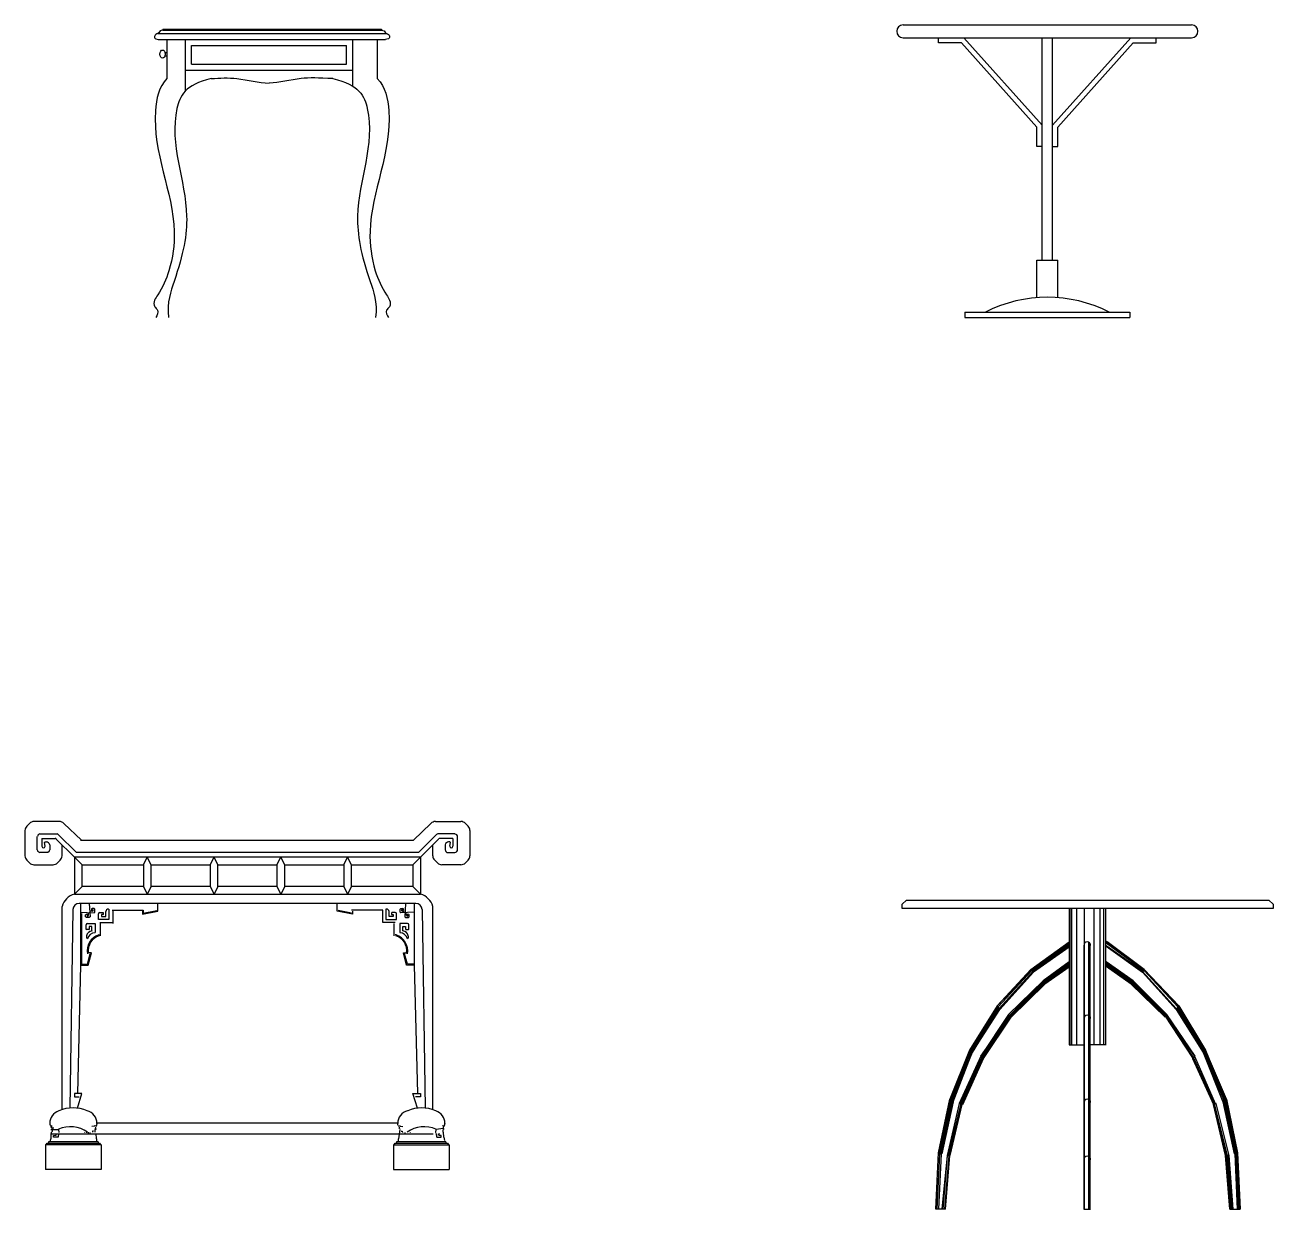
# Model space of a CAD drawing. Header units: inches. Extents: x 10 to 52.5, y 12.2 to 37.
# Drawn here: x 18.271 to 21.3, y 25.541 to 28.416 of the extents above; entities that cross this region are included whole.
import ezdxf

# ---------------------------------------------------------------- set-up
doc = ezdxf.new("R2010")
doc.units = ezdxf.units.IN
doc.header["$MEASUREMENT"] = 0
doc.layers.add('02', color=2, linetype='Continuous')
doc.layers.add('4', color=4, linetype='Continuous')

msp = doc.modelspace()

# ---------------------------------------------------------------- linework, layer by layer
at = {"layer": '02'}
for p, q in [((18.5937, 28.3952), (19.148, 28.3952)), ((18.6055, 28.4026), (19.1362, 28.4026)), ((20.5497, 28.3847), (20.7399, 28.1725)), ((20.9553, 28.3847), (20.7651, 28.1725)), ((18.6603, 28.255), (18.6603, 28.3806)), ((18.6753, 28.3656), (19.0514, 28.3656)), ((18.6753, 28.3206), (18.6753, 28.3656)), ((19.0514, 28.3206), (19.0514, 28.3656)), ((19.0664, 28.2672), (19.0664, 28.3806)), ((18.6106, 28.3489), (18.6155, 28.3489)), ((18.6106, 28.3407), (18.6155, 28.3407)), ((18.6603, 28.3056), (19.0664, 28.3056)), ((18.6753, 28.3206), (19.0514, 28.3206)), ((18.2821, 26.4771), (18.2755, 26.4705)), ((18.3546, 26.4816), (18.2929, 26.4816)), ((18.4081, 26.4366), (18.3655, 26.4771)), ((19.2139, 26.4366), (19.2565, 26.4771)), ((19.2674, 26.4816), (19.3291, 26.4816)), ((19.34, 26.4771), (19.3465, 26.4705)), ((18.271, 26.4597), (18.271, 26.3985)), ((18.3027, 26.4491), (18.3035, 26.4499)), ((18.3075, 26.4516), (18.3491, 26.4516)), ((18.3518, 26.4505), (18.3957, 26.4066)), ((19.2702, 26.4505), (19.2263, 26.4066)), ((19.3145, 26.4516), (19.2729, 26.4516)), ((19.3194, 26.4491), (19.3185, 26.4499)), ((19.351, 26.4597), (19.351, 26.3985)), ((18.301, 26.4131), (18.301, 26.4451)), ((18.3123, 26.4403), (18.3123, 26.4216)), ((18.3123, 26.4403), (18.3445, 26.4403)), ((18.3198, 26.4216), (18.3184, 26.4306)), ((18.3199, 26.4321), (18.323, 26.4321)), ((18.331, 26.4253), (18.331, 26.4131)), ((18.3471, 26.4392), (18.391, 26.3953)), ((18.361, 26.3985), (18.361, 26.4253)), ((18.406, 26.4366), (18.406, 26.4366)), ((18.406, 26.4366), (19.2139, 26.4366)), ((19.2749, 26.4392), (19.231, 26.3953)), ((19.261, 26.3985), (19.261, 26.4253)), ((19.3098, 26.4403), (19.2776, 26.4403)), ((19.291, 26.4253), (19.291, 26.4131)), ((19.3021, 26.4321), (19.2991, 26.4321)), ((19.3023, 26.4216), (19.3036, 26.4306)), ((19.3098, 26.4403), (19.3098, 26.4216)), ((19.321, 26.4131), (19.321, 26.4451)), ((18.2755, 26.3876), (18.2821, 26.3811)), ((18.3035, 26.4082), (18.3027, 26.4091)), ((18.3268, 26.4066), (18.3075, 26.4066)), ((18.3294, 26.4091), (18.3268, 26.4066)), ((18.35, 26.3811), (18.3565, 26.3876)), ((18.391, 26.3953), (18.391, 26.3053)), ((18.4098, 26.3766), (18.391, 26.3953)), ((19.231, 26.3953), (18.391, 26.3953)), ((19.2263, 26.4066), (18.3957, 26.4066)), ((18.5586, 26.3766), (18.568, 26.3953)), ((18.5774, 26.3766), (18.568, 26.3953)), ((18.7206, 26.3766), (18.73, 26.3953)), ((18.7394, 26.3766), (18.73, 26.3953)), ((18.8826, 26.3766), (18.892, 26.3953)), ((18.9014, 26.3766), (18.892, 26.3953)), ((19.0446, 26.3766), (19.054, 26.3953)), ((19.0634, 26.3766), (19.054, 26.3953)), ((19.2123, 26.3766), (19.231, 26.3953)), ((19.231, 26.3953), (19.231, 26.3053)), ((19.2721, 26.3811), (19.2655, 26.3876)), ((19.2927, 26.4091), (19.2952, 26.4066)), ((19.2952, 26.4066), (19.3145, 26.4066)), ((19.3185, 26.4082), (19.3194, 26.4091)), ((19.3465, 26.3876), (19.34, 26.3811)), ((18.2929, 26.3766), (18.3391, 26.3766)), ((18.4098, 26.3241), (18.4098, 26.3766)), ((18.4098, 26.3766), (18.5586, 26.3766)), ((18.5586, 26.3766), (18.5586, 26.3241)), ((18.5774, 26.3241), (18.5774, 26.3766)), ((18.5774, 26.3766), (18.7206, 26.3766)), ((18.7206, 26.3766), (18.7206, 26.3241)), ((18.7394, 26.3241), (18.7394, 26.3766)), ((18.7394, 26.3766), (18.8826, 26.3766)), ((18.8826, 26.3766), (18.8826, 26.3241)), ((18.9014, 26.3241), (18.9014, 26.3766)), ((18.9014, 26.3766), (19.0446, 26.3766)), ((19.0446, 26.3766), (19.0446, 26.3241)), ((19.0634, 26.3241), (19.0634, 26.3766)), ((19.0634, 26.3766), (19.2123, 26.3766)), ((19.2123, 26.3766), (19.2123, 26.3241)), ((19.3291, 26.3766), (19.2829, 26.3766)), ((18.4098, 26.3241), (18.391, 26.3053)), ((18.391, 26.3053), (19.231, 26.3053)), ((18.5586, 26.3241), (18.4098, 26.3241)), ((18.5586, 26.3241), (18.568, 26.3053)), ((18.5774, 26.3241), (18.568, 26.3053)), ((18.7206, 26.3241), (18.5774, 26.3241)), ((18.7206, 26.3241), (18.73, 26.3053)), ((18.7394, 26.3241), (18.73, 26.3053)), ((18.8826, 26.3241), (18.7394, 26.3241)), ((18.8826, 26.3241), (18.892, 26.3053)), ((18.9014, 26.3241), (18.892, 26.3053)), ((19.0446, 26.3241), (18.9014, 26.3241)), ((19.0446, 26.3241), (19.054, 26.3053)), ((19.0634, 26.3241), (19.054, 26.3053)), ((19.2123, 26.3241), (19.0634, 26.3241)), ((19.2123, 26.3241), (19.231, 26.3053)), ((18.3611, 25.782), (18.361, 26.2753)), ((18.3873, 26.2683), (18.3796, 25.7861)), ((19.2198, 26.2828), (18.4023, 26.2828)), ((18.406, 26.2828), (18.406, 26.1328)), ((18.427, 26.2828), (18.429, 26.2503)), ((18.4323, 26.2675), (18.4324, 26.2667)), ((18.4386, 26.2707), (18.434, 26.2707)), ((18.4347, 26.2664), (18.4351, 26.2666)), ((18.4405, 26.2687), (18.4386, 26.2707)), ((18.4405, 26.2618), (18.4405, 26.2687)), ((18.4735, 26.2692), (18.4747, 26.2692)), ((18.4747, 26.2692), (18.4747, 26.2438)), ((18.4825, 26.2663), (18.5582, 26.2663)), ((18.4847, 26.2341), (18.4847, 26.2641)), ((18.556, 26.2566), (18.5935, 26.2641)), ((18.556, 26.2641), (18.556, 26.2566)), ((18.5582, 26.2663), (18.5582, 26.2593)), ((18.5582, 26.2593), (18.5912, 26.2659)), ((18.5935, 26.2641), (18.5935, 26.2828)), ((19.0285, 26.2641), (19.0285, 26.2828)), ((19.066, 26.2566), (19.0285, 26.2641)), ((19.0638, 26.2593), (19.0308, 26.2659)), ((19.1395, 26.2663), (19.0638, 26.2663)), ((19.066, 26.2641), (19.066, 26.2566)), ((19.1395, 26.2363), (19.1395, 26.2663)), ((19.1473, 26.2692), (19.1473, 26.2438)), ((19.1485, 26.2692), (19.1473, 26.2692)), ((19.1815, 26.2687), (19.1835, 26.2707)), ((19.1815, 26.2618), (19.1815, 26.2687)), ((19.1835, 26.2707), (19.188, 26.2707)), ((19.1873, 26.2664), (19.1869, 26.2666)), ((19.1897, 26.2675), (19.1896, 26.2667)), ((19.195, 26.2828), (19.193, 26.2503)), ((19.216, 26.2828), (19.216, 26.1328)), ((19.2347, 26.2683), (19.2425, 25.7861)), ((19.261, 25.782), (19.261, 26.2753)), ((20.8052, 26.2708), (20.8052, 25.9395)), ((20.8073, 26.2708), (20.8073, 25.9395)), ((20.8115, 26.2708), (20.8115, 25.9395)), ((20.8236, 26.2708), (20.8236, 25.9395)), ((20.8421, 26.2708), (20.8421, 25.5408)), ((20.865, 26.2708), (20.865, 25.9395)), ((20.88, 26.2708), (20.88, 25.9395)), ((20.8891, 26.2708), (20.8891, 25.9395)), ((20.8933, 26.2708), (20.8933, 25.9395)), ((18.406, 26.2618), (18.4386, 26.2599)), ((18.4082, 26.2581), (18.4082, 26.1351)), ((18.4182, 26.2503), (18.4182, 26.2548)), ((18.4201, 26.2483), (18.4182, 26.2503)), ((18.427, 26.2483), (18.4201, 26.2483)), ((18.4214, 26.2565), (18.4221, 26.2564)), ((18.4225, 26.2541), (18.4222, 26.2537)), ((18.4226, 26.2341), (18.4412, 26.2341)), ((18.4252, 26.2539), (18.4252, 26.2581)), ((18.427, 26.2618), (18.429, 26.2599)), ((18.429, 26.2503), (18.427, 26.2483)), ((18.4349, 26.2636), (18.4307, 26.2636)), ((18.4386, 26.2599), (18.4405, 26.2618)), ((18.4412, 26.2341), (18.4412, 26.2118)), ((18.4495, 26.2438), (18.4495, 26.2576)), ((18.4747, 26.2438), (18.4495, 26.2438)), ((18.4525, 26.2363), (18.4825, 26.2363)), ((18.4526, 26.2607), (18.4605, 26.2607)), ((18.4547, 26.2041), (18.4547, 26.2341)), ((18.457, 26.2555), (18.457, 26.2513)), ((18.4605, 26.2555), (18.457, 26.2555)), ((18.457, 26.2513), (18.4672, 26.2513)), ((18.4672, 26.2513), (18.4672, 26.2629)), ((19.1695, 26.2363), (19.1395, 26.2363)), ((19.1473, 26.2438), (19.1725, 26.2438)), ((19.1548, 26.2513), (19.1548, 26.2629)), ((19.165, 26.2513), (19.1548, 26.2513)), ((19.1694, 26.2607), (19.1616, 26.2607)), ((19.1616, 26.2555), (19.165, 26.2555)), ((19.165, 26.2555), (19.165, 26.2513)), ((19.1673, 26.2041), (19.1673, 26.2341)), ((19.1725, 26.2438), (19.1725, 26.2576)), ((19.1808, 26.2341), (19.1808, 26.2118)), ((19.1994, 26.2341), (19.1808, 26.2341)), ((19.1835, 26.2599), (19.1815, 26.2618)), ((19.216, 26.2618), (19.1835, 26.2599)), ((19.1871, 26.2636), (19.1913, 26.2636)), ((19.195, 26.2618), (19.193, 26.2599)), ((19.193, 26.2503), (19.195, 26.2483)), ((19.195, 26.2483), (19.2019, 26.2483)), ((19.1968, 26.2539), (19.1968, 26.2581)), ((19.1996, 26.2541), (19.1998, 26.2537)), ((19.2006, 26.2565), (19.1999, 26.2564)), ((19.2019, 26.2483), (19.2039, 26.2503)), ((19.2039, 26.2503), (19.2039, 26.2548)), ((18.4195, 26.2203), (18.4195, 26.231)), ((18.4257, 26.2191), (18.4207, 26.2191)), ((18.427, 26.2266), (18.427, 26.2203)), ((18.4337, 26.2266), (18.427, 26.2266)), ((18.4337, 26.2164), (18.4337, 26.2266)), ((18.4501, 26.2063), (18.4525, 26.2063)), ((19.1719, 26.2063), (19.1695, 26.2063)), ((19.1883, 26.2266), (19.195, 26.2266)), ((19.1883, 26.2164), (19.1883, 26.2266)), ((19.195, 26.2266), (19.195, 26.2203)), ((19.1963, 26.2191), (19.2013, 26.2191)), ((19.2025, 26.2203), (19.2025, 26.231)), ((20.7128, 26.1221), (20.8052, 26.1892)), ((20.8052, 26.1871), (20.7149, 26.1221)), ((20.8052, 26.185), (20.7149, 26.12)), ((20.8052, 26.1808), (20.717, 26.1179)), ((20.8052, 26.1787), (20.717, 26.1179)), ((20.8052, 26.1766), (20.7191, 26.1158)), ((20.8052, 26.1892), (20.8052, 26.1892)), ((20.8052, 26.185), (20.8052, 26.185)), ((20.8408, 26.1808), (20.8408, 25.5408)), ((20.853, 25.5408), (20.853, 26.1883)), ((20.8564, 25.5408), (20.8564, 26.1852)), ((20.8954, 26.1908), (20.9877, 26.1221)), ((20.9877, 26.1221), (20.8954, 26.1886)), ((20.9856, 26.12), (20.8954, 26.1866)), ((20.8954, 26.1808), (20.9856, 26.1179)), ((20.8954, 26.1787), (20.9835, 26.1158)), ((20.9835, 26.1179), (20.8954, 26.1787)), ((20.8954, 26.1787), (20.8954, 26.1787)), ((20.9877, 26.1221), (20.8975, 26.1892)), ((20.8975, 26.1892), (20.8975, 26.1892)), ((20.9877, 26.12), (20.8975, 26.1871)), ((20.8975, 26.1871), (20.9877, 26.1221)), ((18.4229, 26.1351), (18.4295, 26.1606)), ((18.4322, 26.1628), (18.4247, 26.1628)), ((18.4247, 26.1328), (18.4322, 26.1628)), ((19.1898, 26.1628), (19.1973, 26.1628)), ((19.1973, 26.1328), (19.1898, 26.1628)), ((19.1991, 26.1351), (19.1925, 26.1606)), ((18.406, 26.1328), (18.3983, 25.8216)), ((18.406, 26.1328), (18.4247, 26.1328)), ((18.4082, 26.1351), (18.4229, 26.1351)), ((19.216, 26.1328), (19.1973, 26.1328)), ((19.2138, 26.1351), (19.1991, 26.1351)), ((19.216, 26.1328), (19.2237, 25.8216)), ((20.7149, 26.1221), (20.631, 26.0339)), ((20.631, 26.0339), (20.7128, 26.1221)), ((20.7149, 26.12), (20.6331, 26.0318)), ((20.717, 26.1179), (20.6352, 26.0276)), ((20.6373, 26.0255), (20.7191, 26.1158)), ((20.7128, 26.1221), (20.7128, 26.1221)), ((20.7149, 26.1221), (20.7128, 26.1221)), ((20.7149, 26.12), (20.7149, 26.1221)), ((20.717, 26.1179), (20.7149, 26.12)), ((20.717, 26.1179), (20.717, 26.1179)), ((20.717, 26.1179), (20.7191, 26.1158)), ((20.8052, 26.1409), (20.7422, 26.0948)), ((20.8052, 26.1388), (20.7422, 26.0948)), ((20.8052, 26.1346), (20.7443, 26.0927)), ((20.8052, 26.1325), (20.7443, 26.0927)), ((20.8052, 26.1305), (20.7464, 26.0906)), ((20.8052, 26.1284), (20.7464, 26.0864)), ((20.8052, 26.1305), (20.8052, 26.1305)), ((20.9604, 26.0948), (20.8954, 26.1409)), ((20.9583, 26.0948), (20.8954, 26.1388)), ((20.9583, 26.0927), (20.8954, 26.1346)), ((20.8954, 26.1346), (20.8954, 26.1346)), ((20.8975, 26.1325), (20.8954, 26.1346)), ((20.9562, 26.0906), (20.8954, 26.1319)), ((20.9562, 26.0864), (20.8954, 26.1299)), ((20.9562, 26.0906), (20.8975, 26.1325)), ((20.9583, 26.0927), (20.8975, 26.1325)), ((20.9562, 26.0864), (20.8975, 26.1305)), ((20.9562, 26.0864), (20.8975, 26.1284)), ((20.9835, 26.1179), (21.0654, 26.0276)), ((20.9856, 26.1179), (20.9835, 26.1179)), ((20.9835, 26.1158), (21.0654, 26.0255)), ((20.9856, 26.12), (20.9856, 26.1179)), ((20.9877, 26.12), (20.9856, 26.12)), ((20.9877, 26.1221), (21.0696, 26.0339)), ((20.9877, 26.1221), (21.0717, 26.0339)), ((20.9877, 26.1221), (20.9877, 26.12)), ((20.9877, 26.1221), (20.9877, 26.1221)), ((20.9877, 26.12), (21.0696, 26.0318)), ((20.6583, 26.0129), (20.7422, 26.0948)), ((20.7422, 26.0948), (20.6604, 26.0108)), ((20.6604, 26.0108), (20.7443, 26.0927)), ((20.7443, 26.0927), (20.6625, 26.0087)), ((20.6625, 26.0087), (20.7443, 26.0906)), ((20.7464, 26.0906), (20.6646, 26.0087)), ((20.6646, 26.0066), (20.7464, 26.0864)), ((20.7422, 26.0948), (20.7422, 26.0948)), ((20.7443, 26.0927), (20.7422, 26.0948)), ((20.7443, 26.0927), (20.7443, 26.0927)), ((20.7443, 26.0906), (20.7443, 26.0927)), ((20.7464, 26.0906), (20.7443, 26.0906)), ((20.7464, 26.0864), (20.7464, 26.0906)), ((20.7464, 26.0864), (20.7464, 26.0864)), ((20.9583, 26.0948), (20.9562, 26.0864)), ((20.9562, 26.0906), (20.9583, 26.0927)), ((20.9562, 26.0906), (21.0381, 26.0087)), ((20.9562, 26.0906), (20.9562, 26.0906)), ((21.0381, 26.0066), (20.9562, 26.0864)), ((20.9562, 26.0864), (20.9562, 26.0864)), ((20.9583, 26.0948), (21.0423, 26.0108)), ((20.9604, 26.0948), (20.9583, 26.0948)), ((20.9583, 26.0927), (21.0402, 26.0087)), ((21.0423, 26.0129), (20.9604, 26.0948)), ((20.631, 26.0339), (20.5638, 25.9269)), ((20.631, 26.0339), (20.5659, 25.9269)), ((20.6331, 26.0318), (20.5659, 25.9248)), ((20.6331, 26.0318), (20.568, 25.9248)), ((20.568, 25.9248), (20.6352, 26.0276)), ((20.6352, 26.0276), (20.5701, 25.9206)), ((20.5701, 25.9206), (20.6373, 26.0255)), ((20.6331, 26.0318), (20.631, 26.0339)), ((20.631, 26.0339), (20.631, 26.0339)), ((20.6331, 26.0318), (20.6331, 26.0318)), ((20.6352, 26.0276), (20.6331, 26.0318)), ((20.6352, 26.0276), (20.6352, 26.0276)), ((20.6373, 26.0255), (20.6352, 26.0276)), ((21.0654, 26.0276), (21.1325, 25.9206)), ((21.0654, 26.0276), (21.0654, 26.0255)), ((21.0675, 26.0276), (21.0654, 26.0276)), ((21.0654, 26.0255), (21.1304, 25.9206)), ((21.0696, 26.0339), (21.0675, 26.0276)), ((21.0696, 26.0318), (21.0675, 26.0318)), ((21.0675, 26.0276), (21.1325, 25.9248)), ((21.0696, 26.0339), (21.1367, 25.9269)), ((21.0696, 26.0339), (21.0696, 26.0339)), ((21.0717, 26.0339), (21.0696, 26.0339)), ((21.0696, 26.0318), (21.1367, 25.9248)), ((21.0717, 26.0339), (21.1367, 25.9269)), ((21.0717, 26.0339), (21.0717, 26.0339)), ((20.6583, 26.0129), (20.5911, 25.9122)), ((20.5911, 25.9122), (20.6604, 26.0108)), ((20.6604, 26.0108), (20.5932, 25.9122)), ((20.6625, 26.0087), (20.5932, 25.908)), ((20.6625, 26.0087), (20.5953, 25.908)), ((20.5953, 25.908), (20.6646, 26.0087)), ((20.5974, 25.9059), (20.6646, 26.0066)), ((20.6604, 26.0108), (20.6583, 26.0129)), ((20.6604, 26.0108), (20.6604, 26.0108)), ((20.6625, 26.0087), (20.6604, 26.0108)), ((20.6625, 26.0087), (20.6625, 26.0087)), ((20.6646, 26.0087), (20.6625, 26.0087)), ((20.6646, 26.0066), (20.6646, 26.0087)), ((20.6646, 26.0066), (20.6646, 26.0066)), ((21.0381, 26.0087), (21.1052, 25.908)), ((21.0381, 26.0087), (21.1073, 25.908)), ((21.0381, 26.0087), (21.0381, 26.0066)), ((21.0381, 26.0087), (21.0381, 26.0087)), ((21.0381, 26.0066), (21.0381, 26.0066)), ((21.0402, 26.0108), (21.1094, 25.9122)), ((21.0423, 26.0108), (21.0402, 26.0108)), ((21.0402, 26.0087), (21.1073, 25.908)), ((21.1115, 25.9122), (21.0423, 26.0129)), ((21.0423, 26.0129), (21.0423, 26.0108)), ((21.0423, 26.0108), (21.1094, 25.9122)), ((20.8052, 25.9395), (20.8408, 25.9395)), ((20.8954, 25.9395), (20.8576, 25.9395)), ((20.5638, 25.9269), (20.5156, 25.8073)), ((20.5659, 25.9269), (20.5177, 25.8052)), ((20.5177, 25.8052), (20.5659, 25.9248)), ((20.5198, 25.8052), (20.568, 25.9248)), ((20.5701, 25.9206), (20.5219, 25.8052)), ((20.524, 25.801), (20.5701, 25.9206)), ((20.5911, 25.9122), (20.5387, 25.7968)), ((20.5911, 25.9122), (20.5408, 25.7968)), ((20.5429, 25.7968), (20.5932, 25.908)), ((20.5449, 25.7947), (20.5953, 25.908)), ((20.547, 25.7947), (20.5974, 25.9059)), ((20.5638, 25.9269), (20.5638, 25.9269)), ((20.5659, 25.9248), (20.5659, 25.9269)), ((20.568, 25.9248), (20.5659, 25.9248)), ((20.5701, 25.9206), (20.568, 25.9248)), ((20.568, 25.9248), (20.568, 25.9248)), ((20.5701, 25.9206), (20.5701, 25.9206)), ((20.5932, 25.9122), (20.5911, 25.9122)), ((20.5911, 25.9122), (20.5911, 25.9122)), ((20.5932, 25.908), (20.5932, 25.9122)), ((20.5953, 25.908), (20.5932, 25.908)), ((20.5953, 25.908), (20.5953, 25.908)), ((20.5974, 25.9059), (20.5953, 25.908)), ((20.5974, 25.9059), (20.5974, 25.9059)), ((21.1052, 25.908), (21.1052, 25.9059)), ((21.1073, 25.908), (21.1052, 25.908)), ((21.1052, 25.9059), (21.1556, 25.7947)), ((21.1052, 25.9059), (21.1052, 25.9059)), ((21.1094, 25.9122), (21.1073, 25.908)), ((21.1073, 25.908), (21.1577, 25.7947)), ((21.1073, 25.908), (21.1577, 25.7968)), ((21.1073, 25.908), (21.1073, 25.908)), ((21.1094, 25.9122), (21.1598, 25.7968)), ((21.1094, 25.9122), (21.1094, 25.9122)), ((21.1115, 25.9122), (21.1094, 25.9122)), ((21.1304, 25.9206), (21.1787, 25.801)), ((21.1325, 25.9206), (21.1304, 25.9206)), ((21.1325, 25.9248), (21.1808, 25.8052)), ((21.1367, 25.9248), (21.1325, 25.9248)), ((21.1325, 25.9248), (21.1325, 25.9206)), ((21.1325, 25.9206), (21.1808, 25.8052)), ((21.1346, 25.9248), (21.1829, 25.8052)), ((21.1871, 25.8073), (21.1367, 25.9269)), ((21.1367, 25.9269), (21.185, 25.8052)), ((21.1367, 25.9269), (21.185, 25.8073)), ((21.1367, 25.9269), (21.1367, 25.9248)), ((21.1367, 25.9269), (21.1367, 25.9269)), ((21.1367, 25.9248), (21.1829, 25.8052)), ((18.3912, 25.8216), (18.3912, 25.8133)), ((18.4094, 25.8216), (18.3912, 25.8216)), ((18.3912, 25.8133), (18.4027, 25.8133)), ((18.3986, 25.7858), (18.4094, 25.8216)), ((19.2127, 25.8216), (19.2308, 25.8216)), ((19.2235, 25.7858), (19.2127, 25.8216)), ((19.2308, 25.8133), (19.2193, 25.8133)), ((19.2308, 25.8216), (19.2308, 25.8133)), ((20.4883, 25.6772), (20.5156, 25.8073)), ((20.4883, 25.6772), (20.5177, 25.8052)), ((20.5177, 25.8052), (20.4904, 25.6751)), ((20.4904, 25.6751), (20.5198, 25.8052)), ((20.5198, 25.8052), (20.4925, 25.6751)), ((20.5219, 25.8052), (20.4946, 25.6751)), ((20.524, 25.801), (20.4967, 25.6751)), ((20.5387, 25.7968), (20.5093, 25.6709)), ((20.5429, 25.7968), (20.5114, 25.6709)), ((20.5429, 25.7968), (20.5135, 25.6709)), ((20.5135, 25.6709), (20.5449, 25.7947)), ((20.5156, 25.8073), (20.5156, 25.8073)), ((20.5177, 25.8052), (20.5156, 25.8073)), ((20.5449, 25.7947), (20.5156, 25.6709)), ((20.5177, 25.8052), (20.5177, 25.8052)), ((20.5219, 25.8052), (20.5177, 25.8052)), ((20.524, 25.801), (20.5219, 25.8052)), ((20.547, 25.7947), (20.5387, 25.7968)), ((20.5449, 25.7947), (20.5429, 25.7968)), ((20.5449, 25.7947), (20.5449, 25.7947)), ((20.547, 25.7947), (20.547, 25.7947)), ((21.1619, 25.7968), (21.1556, 25.7947)), ((21.185, 25.6709), (21.1556, 25.7947)), ((21.1556, 25.7947), (21.1871, 25.6709)), ((21.1556, 25.7947), (21.1556, 25.7947)), ((21.1577, 25.7968), (21.1892, 25.6709)), ((21.1577, 25.7968), (21.1577, 25.7947)), ((21.1598, 25.7968), (21.1598, 25.7968)), ((21.1934, 25.6709), (21.1619, 25.7968)), ((21.1808, 25.8052), (21.1787, 25.801)), ((21.1787, 25.801), (21.206, 25.6751)), ((21.1871, 25.8073), (21.1808, 25.8052)), ((21.1808, 25.8052), (21.2102, 25.6751)), ((21.1808, 25.8052), (21.2081, 25.6751)), ((21.1808, 25.8052), (21.1808, 25.8052)), ((21.1829, 25.8052), (21.2102, 25.6751)), ((21.1829, 25.8052), (21.2123, 25.6751)), ((21.185, 25.8073), (21.2144, 25.6772)), ((21.185, 25.8073), (21.185, 25.8052)), ((21.185, 25.8073), (21.185, 25.8073)), ((21.185, 25.8052), (21.2123, 25.6772)), ((21.1871, 25.8073), (21.2144, 25.6772)), ((19.1756, 25.7491), (18.4458, 25.7491)), ((18.3311, 25.7488), (18.3311, 25.745)), ((18.3311, 25.745), (18.3327, 25.7442)), ((18.3327, 25.7442), (18.3327, 25.7434)), ((18.3327, 25.7434), (18.3334, 25.7434)), ((18.3334, 25.7434), (18.3342, 25.7396)), ((18.3342, 25.7244), (18.3334, 25.7115)), ((18.3342, 25.7396), (18.3371, 25.7396)), ((18.3342, 25.7336), (18.3528, 25.7343)), ((18.3342, 25.7237), (19.2616, 25.7237)), ((18.3349, 25.7427), (18.3372, 25.7427)), ((18.3349, 25.7275), (18.3349, 25.7244)), ((18.3357, 25.7389), (18.3357, 25.7366)), ((18.3394, 25.7388), (18.3365, 25.7275)), ((18.3401, 25.7194), (18.3468, 25.7202)), ((18.3401, 25.7149), (18.3401, 25.7194)), ((18.3446, 25.7231), (18.3446, 25.7239)), ((18.3461, 25.7194), (18.3461, 25.7202)), ((18.3468, 25.7202), (18.3468, 25.7231)), ((18.3521, 25.7246), (18.3513, 25.7157)), ((18.3521, 25.7202), (18.3513, 25.7202)), ((18.3528, 25.7343), (18.3535, 25.7269)), ((18.3528, 25.7328), (18.3535, 25.7328)), ((18.4155, 25.7276), (18.4155, 25.7269)), ((18.42, 25.7276), (18.42, 25.7261)), ((18.4252, 25.7254), (18.4252, 25.7276)), ((18.4282, 25.7269), (18.4282, 25.7254)), ((18.4397, 25.7419), (18.4336, 25.7412)), ((18.4349, 25.7299), (18.4349, 25.7276)), ((18.4372, 25.7299), (18.4349, 25.7299)), ((18.4389, 25.7419), (18.4389, 25.7412)), ((18.442, 25.7427), (18.4397, 25.7427)), ((18.4427, 25.7336), (18.4405, 25.7336)), ((18.4405, 25.7336), (18.4405, 25.7275)), ((18.442, 25.7396), (18.4412, 25.7366)), ((18.4427, 25.7366), (18.4427, 25.7336)), ((18.4427, 25.7244), (18.4435, 25.7115)), ((18.4458, 25.7488), (18.4435, 25.7412)), ((18.4443, 25.7434), (18.4435, 25.7434)), ((19.1756, 25.7488), (19.1756, 25.745)), ((19.1756, 25.745), (19.1764, 25.745)), ((19.1779, 25.7434), (19.1779, 25.7412)), ((19.1809, 25.7336), (19.1779, 25.7115)), ((19.1802, 25.7366), (19.1787, 25.7366)), ((19.1794, 25.7427), (19.1817, 25.7427)), ((19.1794, 25.7396), (19.1802, 25.7366)), ((19.1812, 25.7328), (19.1812, 25.7314)), ((19.1817, 25.7427), (19.1817, 25.7419)), ((19.1817, 25.7419), (19.1878, 25.7412)), ((19.1842, 25.7299), (19.1864, 25.7299)), ((19.1864, 25.7299), (19.1872, 25.7269)), ((19.1932, 25.7269), (19.1932, 25.7254)), ((19.2059, 25.7276), (19.2059, 25.7269)), ((19.2686, 25.7343), (19.2678, 25.7269)), ((19.2686, 25.7328), (19.2678, 25.7328)), ((19.2678, 25.7269), (19.2686, 25.7269)), ((19.2872, 25.7366), (19.2686, 25.7343)), ((19.2693, 25.7246), (19.2701, 25.7157)), ((19.2693, 25.7202), (19.2701, 25.7202)), ((19.2746, 25.7231), (19.2768, 25.7231)), ((19.2746, 25.7202), (19.2746, 25.7231)), ((19.2813, 25.7194), (19.2753, 25.7194)), ((19.2768, 25.7231), (19.2768, 25.7239)), ((19.2813, 25.7149), (19.2813, 25.7194)), ((19.2864, 25.7427), (19.2842, 25.7427)), ((19.2857, 25.7389), (19.2849, 25.7275)), ((19.2849, 25.7275), (19.2864, 25.7275)), ((19.2872, 25.7412), (19.2864, 25.7389)), ((19.2864, 25.7275), (19.2872, 25.7153)), ((19.2872, 25.7366), (19.2872, 25.7336)), ((19.2903, 25.7488), (19.288, 25.7412)), ((19.2887, 25.7434), (19.288, 25.7434)), ((19.2903, 25.745), (19.2887, 25.7442)), ((18.456, 25.6966), (18.321, 25.6966)), ((18.321, 25.6966), (18.321, 25.6366)), ((18.4522, 25.7003), (18.3247, 25.7003)), ((18.4485, 25.7041), (18.3285, 25.7041)), ((18.3285, 25.7041), (18.3285, 25.7003)), ((18.3319, 25.7085), (18.3322, 25.7041)), ((18.3327, 25.7085), (18.3319, 25.7085)), ((18.3327, 25.7115), (18.3327, 25.7085)), ((18.3342, 25.7153), (18.3334, 25.7153)), ((18.3513, 25.7157), (18.3401, 25.7149)), ((18.3506, 25.7157), (18.3506, 25.7149)), ((18.4427, 25.7153), (18.4435, 25.7153)), ((18.4435, 25.7115), (18.4443, 25.7115)), ((18.4443, 25.7115), (18.4447, 25.7041)), ((18.4485, 25.7041), (18.4485, 25.7003)), ((18.456, 25.6966), (18.456, 25.6366)), ((19.1654, 25.6966), (19.1654, 25.6366)), ((19.1654, 25.6966), (19.3004, 25.6966)), ((19.2967, 25.7003), (19.1692, 25.7003)), ((19.1729, 25.7041), (19.1729, 25.7003)), ((19.2929, 25.7041), (19.1729, 25.7041)), ((19.1771, 25.7085), (19.1764, 25.7085)), ((19.1771, 25.7115), (19.1767, 25.7041)), ((19.1787, 25.7153), (19.1779, 25.7153)), ((19.2708, 25.7157), (19.2708, 25.7149)), ((19.2708, 25.7149), (19.2813, 25.7149)), ((19.2872, 25.7153), (19.288, 25.7153)), ((19.288, 25.7153), (19.2895, 25.707)), ((19.2887, 25.7085), (19.2895, 25.7085)), ((19.2929, 25.7041), (19.2929, 25.7003)), ((19.3004, 25.6966), (19.3004, 25.6366)), ((20.482, 25.5408), (20.4883, 25.6772)), ((20.4904, 25.6751), (20.4841, 25.5408)), ((20.4883, 25.6772), (20.4904, 25.6751)), ((20.4946, 25.6751), (20.4883, 25.5408)), ((20.4904, 25.6751), (20.4967, 25.6751)), ((20.4904, 25.6751), (20.4904, 25.6751)), ((20.5093, 25.6709), (20.4967, 25.5408)), ((20.5093, 25.6709), (20.4988, 25.5408)), ((20.5135, 25.6709), (20.503, 25.5408)), ((20.5051, 25.5408), (20.5156, 25.6709)), ((20.5093, 25.6709), (20.5093, 25.6709)), ((20.5093, 25.6709), (20.5156, 25.6709)), ((20.5135, 25.6709), (20.5135, 25.6709)), ((21.1955, 25.5408), (21.185, 25.6709)), ((21.1934, 25.6709), (21.185, 25.6709)), ((21.185, 25.6709), (21.185, 25.6709)), ((21.1976, 25.5408), (21.1871, 25.6709)), ((21.1871, 25.6709), (21.1871, 25.6709)), ((21.1892, 25.6709), (21.1997, 25.5408)), ((21.1913, 25.6709), (21.2018, 25.5408)), ((21.1913, 25.6709), (21.1913, 25.6709)), ((21.2039, 25.5408), (21.1934, 25.6709)), ((21.2123, 25.6751), (21.206, 25.6751)), ((21.2144, 25.5408), (21.2081, 25.6751)), ((21.2102, 25.6751), (21.2165, 25.5408)), ((21.2102, 25.6751), (21.2102, 25.6751)), ((21.2123, 25.6772), (21.2186, 25.5408)), ((21.2123, 25.6772), (21.2123, 25.6751)), ((21.2144, 25.6772), (21.2207, 25.5408)), ((21.2144, 25.6772), (21.2144, 25.6772)), ((18.456, 25.6366), (18.321, 25.6366)), ((19.1654, 25.6366), (19.3004, 25.6366)), ((20.5051, 25.5408), (20.482, 25.5408)), ((20.4841, 25.5408), (20.4841, 25.5408)), ((20.4883, 25.5408), (20.4883, 25.5408)), ((20.4967, 25.5408), (20.4967, 25.5408)), ((20.503, 25.5408), (20.503, 25.5408)), ((20.8408, 25.5408), (20.8576, 25.5408)), ((20.8408, 25.5408), (20.8408, 25.5408)), ((20.845, 25.5408), (20.845, 25.5408)), ((20.8471, 25.5408), (20.8471, 25.5408)), ((20.8555, 25.5408), (20.8555, 25.5408)), ((20.8576, 25.5408), (20.8576, 25.5408)), ((21.1955, 25.5408), (21.2207, 25.5408)), ((21.1955, 25.5408), (21.1955, 25.5408)), ((21.1976, 25.5408), (21.1976, 25.5408)), ((21.2039, 25.5408), (21.2039, 25.5408)), ((21.2144, 25.5408), (21.2144, 25.5408)), ((21.2186, 25.5408), (21.2186, 25.5408))]:
    msp.add_line(p, q, dxfattribs=at)
msp.add_lwpolyline([(20.4103, 26.2908), (21.2903, 26.2908), (21.3003, 26.2808), (21.3003, 26.2708), (20.4003, 26.2708), (20.4003, 26.2808)], close=True, dxfattribs=at)
for centre, radius, start, end in [((18.2929, 26.4662), 0.0154, 90, 135), ((18.3546, 26.4662), 0.0154, 45, 90), ((19.2674, 26.4662), 0.0154, 90, 135), ((19.3291, 26.4662), 0.0154, 45, 90), ((18.2864, 26.4597), 0.0154, 135, 180), ((18.3075, 26.446), 0.00562, 90, 179.9087), ((18.3491, 26.4478), 0.00375, 45, 90), ((19.2729, 26.4478), 0.00375, 90, 135), ((19.3154, 26.4451), 0.00563, 0, 89.9544), ((19.3356, 26.4597), 0.0154, 0, 45), ((18.316, 26.4216), 0.00375, 180, 360), ((18.3199, 26.4306), 0.0015, 90, 180), ((18.323, 26.4239), 0.00817, 9.8747, 90), ((18.3445, 26.4366), 0.00375, 45, 90), ((19.2776, 26.4366), 0.00375, 90, 135), ((19.2991, 26.4239), 0.00817, 90, 170.1253), ((19.3021, 26.4306), 0.0015, 0, 90), ((19.306, 26.4216), 0.00375, 180, 360), ((18.2864, 26.3985), 0.0154, 180, 225), ((18.3066, 26.4131), 0.00562, 180, 225), ((18.3075, 26.4122), 0.00563, 225, 270), ((18.3254, 26.4131), 0.00563, 315, 0), ((18.3456, 26.3985), 0.0154, 315, 0), ((19.2764, 26.3985), 0.0154, 180, 225), ((19.2966, 26.4131), 0.00563, 180, 225), ((19.3145, 26.4122), 0.00563, 270, 315), ((19.3154, 26.4131), 0.00562, 315, 0), ((19.3356, 26.3985), 0.0154, 315, 0), ((18.2929, 26.392), 0.0154, 225, 270), ((18.3391, 26.392), 0.0154, 270, 315), ((19.2829, 26.392), 0.0154, 225, 270), ((19.3291, 26.392), 0.0154, 270, 315), ((18.4018, 26.2645), 0.0422, 104.8456, 165.1544), ((19.2202, 26.2645), 0.0422, 14.8456, 75.1544), ((18.4023, 26.2678), 0.015, 90, 178.4345), ((18.4352, 26.2679), 0.003, 113.866, 189.1301), ((18.4337, 26.2671), 0.0013, 197.4207, 325.8892), ((18.4342, 26.2662), 0.00267, 286.5102, 355.7549), ((18.4359, 26.266), 0.000956, 357.9481, 141.1862), ((18.4735, 26.2629), 0.00625, 90, 180), ((19.1485, 26.2629), 0.00625, 0, 90), ((19.1861, 26.266), 0.000956, 38.8138, 182.0519), ((19.1878, 26.2662), 0.00267, 184.2451, 253.4898), ((19.1883, 26.2671), 0.0013, 214.1108, 342.5793), ((19.1868, 26.2679), 0.003, 350.8699, 66.134), ((19.2198, 26.2678), 0.015, 1.5655, 90), ((18.4209, 26.2536), 0.003, 80.8699, 156.134), ((18.4226, 26.231), 0.00313, 90, 180), ((18.4228, 26.253), 0.000956, 128.8138, 272.0519), ((18.4217, 26.2552), 0.0013, 304.1108, 72.5793), ((18.4227, 26.2547), 0.00267, 274.2451, 343.4898), ((18.4526, 26.2576), 0.00313, 90, 180), ((18.4583, 26.2581), 0.00339, 309.7584, 50.2416), ((19.1637, 26.2581), 0.00339, 129.7584, 230.2416), ((19.1694, 26.2576), 0.00313, 0, 90), ((19.1993, 26.2547), 0.00267, 196.5102, 265.7549), ((19.2003, 26.2552), 0.0013, 107.4207, 235.8892), ((19.1992, 26.253), 0.000956, 267.9481, 51.1862), ((19.1994, 26.231), 0.00313, 0, 90), ((19.2011, 26.2536), 0.003, 23.866, 99.1301), ((18.4207, 26.2203), 0.00125, 180, 270), ((18.4273, 26.2019), 0.00694, 160.7742, 227.3294), ((18.4354, 26.2015), 0.0149, 96.298, 169.6875), ((18.4629, 26.1676), 0.0408, 108.329, 189.9197), ((18.4416, 26.1923), 0.0195, 90.9508, 166.5622), ((18.4621, 26.1681), 0.0377, 107.0765, 187.9811), ((18.4257, 26.2203), 0.00125, 270, 0), ((19.16, 26.1681), 0.0377, 352.0189, 72.9235), ((19.1591, 26.1676), 0.0408, 350.0803, 71.671), ((19.1804, 26.1923), 0.0195, 13.4378, 89.0492), ((19.1866, 26.2015), 0.0149, 10.3125, 83.702), ((19.1963, 26.2203), 0.00125, 180, 270), ((19.1948, 26.2019), 0.00694, 312.6706, 19.2258), ((19.2013, 26.2203), 0.00125, 270, 0), ((20.8492, 26.1808), 0.00839, 0, 180), ((20.8492, 26.0031), 0.00839, 0, 180), ((18.3877, 25.7043), 0.0822, 65.3517, 114.6483), ((19.234, 25.7057), 0.0807, 65.1312, 114.8688), ((20.8492, 25.7991), 0.00839, 0, 180), ((18.3632, 25.7484), 0.0321, 107.7866, 179.4409), ((18.4147, 25.7488), 0.031, 359.9119, 76.564), ((19.2067, 25.7488), 0.031, 103.436, 180.0881), ((19.2582, 25.7484), 0.0321, 0.5591, 72.2134), ((18.3817, 25.669), 0.0715, 55.1281, 113.8848), ((19.2396, 25.669), 0.0715, 66.1152, 124.8719), ((18.3163, 25.705), 0.00959, 298.9541, 331.0459), ((18.4606, 25.705), 0.00959, 208.9541, 241.0459), ((19.1608, 25.705), 0.00959, 298.9541, 331.0459), ((19.3051, 25.705), 0.00959, 208.9541, 241.0459), ((20.8492, 25.6606), 0.00839, 0, 180)]:
    msp.add_arc(centre, radius, start, end, dxfattribs=at)
msp.add_ellipse((18.6049, 28.3448), major_axis=(0, 0.01), ratio=0.621546, dxfattribs=at)
at = {"layer": '4'}
for p, q in [((20.4025, 28.4156), (21.1025, 28.4156)), ((18.6055, 28.4056), (19.1362, 28.4056)), ((18.6055, 28.4056), (18.6055, 28.4026)), ((19.1362, 28.4056), (19.1362, 28.4026)), ((20.4025, 28.3847), (21.1025, 28.3847)), ((20.4881, 28.3721), (20.4881, 28.3847)), ((20.7399, 27.8448), (20.7399, 28.3847)), ((20.7651, 27.8448), (20.7651, 28.3847)), ((21.0169, 28.3721), (21.0169, 28.3847)), ((18.5944, 28.3806), (19.1462, 28.3806)), ((18.6155, 28.3806), (18.6155, 28.2856)), ((19.1262, 28.3806), (19.1262, 28.2856)), ((20.544, 28.3721), (20.4881, 28.3721)), ((20.544, 28.3721), (20.7272, 28.1677)), ((20.961, 28.3721), (20.7778, 28.1677)), ((20.961, 28.3721), (21.0169, 28.3721)), ((20.7272, 28.1208), (20.7272, 28.1677)), ((20.7778, 28.1208), (20.7778, 28.1677)), ((20.7399, 28.1208), (20.7272, 28.1208)), ((20.7651, 28.1208), (20.7778, 28.1208)), ((20.7272, 27.7545), (20.7272, 27.8448)), ((20.7272, 27.8448), (20.7778, 27.8448)), ((20.7778, 27.7545), (20.7778, 27.8448)), ((20.5525, 27.7185), (20.5525, 27.7056)), ((20.5525, 27.7185), (20.9525, 27.7185)), ((20.9525, 27.7185), (20.9525, 27.7056)), ((20.5525, 27.7056), (20.9525, 27.7056))]:
    msp.add_line(p, q, dxfattribs=at)
for centre, radius, start, end in [((20.4025, 28.4002), 0.0155, 90, 270), ((21.1025, 28.4002), 0.0155, 270, 90), ((20.7525, 27.4238), 0.3307, 63.0242, 116.9758)]:
    msp.add_arc(centre, radius, start, end, dxfattribs=at)
for points in [[(18.6055, 28.4026), (18.5991, 28.4015), (18.5956, 28.3967), (18.5907, 28.3937), (18.5868, 28.3909), (18.5864, 28.3835), (18.5887, 28.3816), (18.5955, 28.3806)], [(19.1362, 28.4026), (19.1426, 28.4015), (19.1461, 28.3967), (19.151, 28.3937), (19.1549, 28.3909), (19.1553, 28.3835), (19.153, 28.3816), (19.1462, 28.3806)]]:
    msp.add_spline(points, degree=3, dxfattribs=at)
for points, start_tangent, end_tangent in [([(18.6155, 28.2856), (18.5877, 28.2072), (18.6332, 27.9138), (18.6205, 27.819), (18.5932, 27.7601), (18.5858, 27.7471), (18.586, 27.7315), (18.5931, 27.7229), (18.5885, 27.7053)], (-0.696734, -0.71733), (-0.507432, -0.861692)), ([(19.1262, 28.2856), (19.154, 28.2072), (19.1085, 27.9138), (19.1212, 27.819), (19.1485, 27.7601), (19.1559, 27.7471), (19.1557, 27.7315), (19.1486, 27.7229), (19.1532, 27.7053)], (0.696734, -0.71733), (0.507432, -0.861692))]:
    msp.add_spline(points, degree=3, dxfattribs=dict(at, start_tangent=start_tangent, end_tangent=end_tangent))
for points, knots in [([(18.7232, 28.2856), (18.6592, 28.271), (18.6074, 28.1536), (18.6821, 27.9931), (18.6523, 27.8442), (18.6151, 27.7423), (18.6196, 27.7056)], [0, 0, 0, 0, 85.382376, 344.540046, 480.458621, 528.495503, 528.495503, 528.495503, 528.495503]), ([(18.7232, 28.2856), (18.744, 28.2867), (18.7911, 28.2893), (18.8376, 28.2745), (18.8634, 28.2743)], [0, 0, 0, 0, 62.299843, 140.978663, 140.978663, 140.978663, 140.978663]), ([(19.0185, 28.2856), (18.9827, 28.2867), (18.9356, 28.2893), (18.8891, 28.2745), (18.8634, 28.2743)], [0, 0, 0, 0, 62.299843, 140.978663, 140.978663, 140.978663, 140.978663]), ([(19.0185, 28.2856), (19.0825, 28.271), (19.1343, 28.1536), (19.0596, 27.9931), (19.0894, 27.8442), (19.1266, 27.7423), (19.1221, 27.7056)], [0, 0, 0, 0, 85.382376, 344.540046, 480.458621, 528.495503, 528.495503, 528.495503, 528.495503])]:
    msp.add_open_spline(points, degree=3, knots=knots, dxfattribs=at)

doc.saveas('drawing.dxf')
